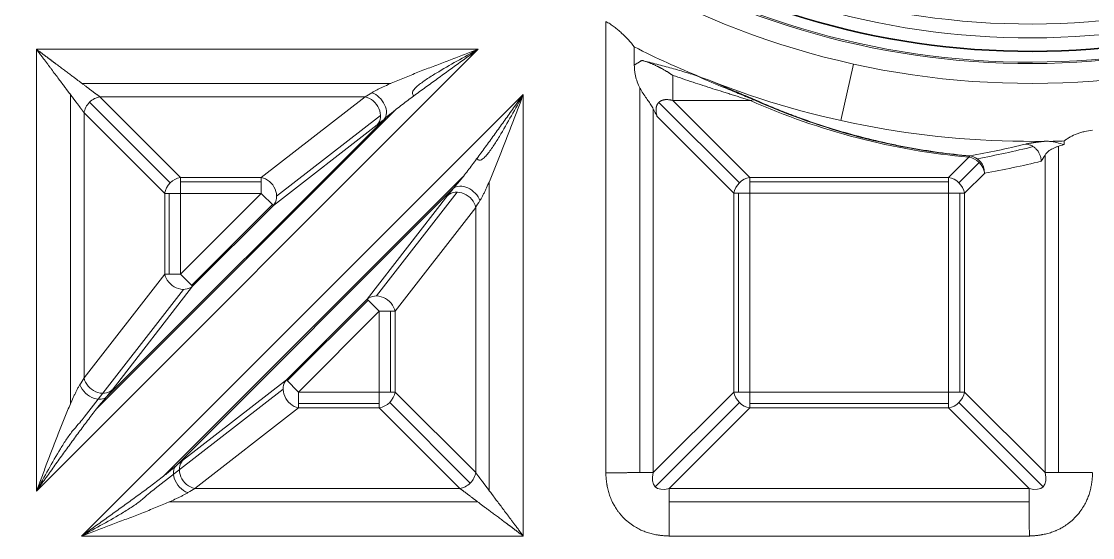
# Model space of a CAD drawing. Header units: millimetres. Extents: x 473 to 1051, y 289 to 609.
# Drawn here: x 640.22 to 671.45, y 381.91 to 396.96 of the extents above; entities that cross this region are included whole.
import ezdxf

# ---------------------------------------------------------------- set-up
doc = ezdxf.new("R2010")
doc.units = ezdxf.units.MM
doc.layers.add('core', color=7, linetype='Continuous', lineweight=20)

msp = doc.modelspace()

# ---------------------------------------------------------------- linework, layer by layer
at = {"layer": 'core', "lineweight": 13}
for p, q in [((657.26, 396.962), (657.26, 383.796)), ((653.541, 396.148), (640.661, 383.267)), ((653.541, 396.148), (640.661, 396.148)), ((640.661, 396.148), (640.661, 383.267)), ((664.116, 394.069), (664.481, 395.719)), ((641.986, 395.154), (650.99, 395.154)), ((659.216, 394.654), (659.216, 395.388)), ((641.655, 385.818), (641.655, 394.823)), ((641.974, 381.954), (654.854, 394.835)), ((654.854, 381.954), (654.854, 394.835)), ((658.254, 395.025), (658.254, 383.803)), ((644.556, 392.252), (642.206, 394.603)), ((642.509, 394.761), (650.242, 394.761)), ((642.509, 394.761), (644.86, 392.411)), ((647.215, 392.411), (650.242, 394.761)), ((658.807, 394.601), (661.155, 392.252)), ((659.216, 394.654), (661.477, 394.654)), ((659.216, 394.654), (661.459, 392.411)), ((642.047, 386.566), (642.047, 394.299)), ((644.398, 391.948), (642.047, 394.299)), ((651.133, 394.387), (642.421, 385.676)), ((647.663, 391.865), (650.691, 394.215)), ((658.646, 383.803), (658.646, 394.406)), ((660.997, 391.949), (658.754, 394.192)), ((650.796, 394.106), (642.702, 386.013)), ((650.597, 393.945), (647.569, 391.594)), ((670.459, 383.803), (670.459, 393.321)), ((667.254, 392.411), (667.845, 393.002)), ((670.067, 393.066), (670.067, 383.803)), ((667.558, 392.252), (668.149, 392.843)), ((644.382, 383.715), (653.094, 392.426)), ((647.215, 392.411), (644.86, 392.411)), ((644.86, 391.948), (644.86, 392.411)), ((644.86, 392.28), (647.215, 392.28)), ((647.215, 392.411), (647.215, 391.948)), ((653.86, 392.284), (653.86, 383.279)), ((667.254, 392.411), (661.459, 392.411)), ((661.459, 391.949), (661.459, 392.411)), ((667.254, 392.28), (661.459, 392.28)), ((667.254, 392.411), (667.254, 391.949)), ((668.307, 392.54), (667.716, 391.949)), ((644.72, 383.996), (652.813, 392.089)), ((652.922, 391.984), (650.571, 388.957)), ((644.398, 391.948), (644.398, 389.594)), ((644.398, 391.948), (644.86, 391.948)), ((644.529, 389.594), (644.529, 391.948)), ((644.86, 391.948), (647.215, 391.948)), ((644.86, 389.594), (644.86, 391.948)), ((644.86, 389.594), (647.215, 391.948)), ((647.215, 391.948), (647.569, 391.594)), ((650.301, 388.863), (652.651, 391.89)), ((660.997, 391.949), (660.997, 386.153)), ((660.997, 391.949), (661.459, 391.949)), ((661.128, 391.949), (661.128, 386.153)), ((661.459, 391.949), (667.254, 391.949)), ((661.459, 386.153), (661.459, 391.949)), ((667.254, 391.949), (667.254, 386.153)), ((667.254, 391.949), (667.716, 391.949)), ((667.585, 386.153), (667.585, 391.949)), ((667.716, 386.153), (667.716, 391.949)), ((647.541, 391.623), (645.186, 389.268)), ((645.214, 389.239), (647.569, 391.594)), ((653.468, 391.536), (651.117, 388.508)), ((653.468, 391.536), (653.468, 383.803)), ((642.047, 386.566), (644.398, 389.594)), ((644.86, 389.594), (644.398, 389.594)), ((645.214, 389.239), (644.86, 389.594)), ((645.214, 389.239), (642.864, 386.212)), ((642.05, 385.417), (644.944, 389.145)), ((650.301, 388.863), (647.946, 386.508)), ((650.301, 388.863), (650.655, 388.508)), ((647.974, 386.479), (650.329, 388.834)), ((650.655, 388.508), (648.3, 386.154)), ((650.655, 388.508), (651.117, 388.508)), ((650.655, 388.508), (650.655, 386.154)), ((650.986, 388.508), (650.986, 386.154)), ((651.117, 386.154), (651.117, 388.508)), ((644.918, 384.157), (647.946, 386.508)), ((648.3, 386.154), (647.946, 386.508)), ((647.852, 386.237), (644.124, 383.343)), ((648.3, 385.691), (648.3, 386.154)), ((650.655, 386.154), (648.3, 386.154)), ((650.655, 386.154), (650.655, 385.691)), ((651.117, 386.154), (650.655, 386.154)), ((651.117, 386.154), (653.468, 383.803)), ((658.646, 383.803), (660.997, 386.153)), ((661.459, 386.153), (660.997, 386.153)), ((667.254, 386.153), (661.459, 386.153)), ((661.459, 385.691), (661.459, 386.153)), ((667.716, 386.153), (667.254, 386.153)), ((667.254, 386.153), (667.254, 385.691)), ((667.716, 386.153), (670.067, 383.803)), ((650.655, 385.822), (648.3, 385.822)), ((650.959, 385.85), (653.31, 383.499)), ((658.698, 383.392), (661.155, 385.85)), ((661.459, 385.822), (667.254, 385.822)), ((670.015, 383.392), (667.558, 385.85)), ((648.3, 385.691), (645.273, 383.341)), ((648.3, 385.691), (650.655, 385.691)), ((653.006, 383.341), (650.655, 385.691)), ((661.459, 385.691), (659.108, 383.341)), ((661.459, 385.691), (667.254, 385.691)), ((669.605, 383.341), (667.254, 385.691)), ((653.006, 383.341), (645.273, 383.341)), ((669.605, 383.341), (659.108, 383.341)), ((653.529, 382.948), (644.525, 382.948)), ((669.604, 382.948), (659.108, 382.948)), ((641.974, 381.954), (654.854, 381.954)), ((659.105, 381.954), (669.611, 381.954))]:
    msp.add_line(p, q, dxfattribs=at)
at = {"layer": 'core', "lineweight": 18}
for p, q in [((658.092, 395.69), (658.092, 396.219)), ((670.621, 393.476), (670.621, 393.369)), ((671.453, 383.803), (670.067, 383.803)), ((659.108, 381.954), (659.108, 383.341))]:
    msp.add_line(p, q, dxfattribs=at)
for centre, radius, start, end in [((633.422, 459.219), 100.547, 306.63636, 233.36541), ((633.422, 459.219), 99.038, 307.10125, 78.9399), ((633.422, 459.219), 98.958, 307.11669, 78.9275), ((669.638, 418.979), 25.522, 243.1019, 247.9175), ((669.638, 418.979), 25.515, 248.4663, 270.9724), ((669.638, 418.979), 25.522, 271.2536, 272.2081), ((633.422, 453.183), 87.341, 233.68891, 306.31109), ((633.422, 453.183), 87.341, 233.68891, 306.31109)]:
    msp.add_arc(centre, radius, start, end, dxfattribs=at)
at = {"layer": 'core', "lineweight": 13}
for centre, radius, start, end in [((633.422, 459.219), 100.107, 306.80958, 233.19042), ((633.422, 459.219), 99.239, 307.05866, 79.0173), ((633.422, 459.219), 99.048, 307.09926, 78.94197), ((669.638, 418.979), 23.825, 155, 0), ((669.638, 418.979), 23.246, 155, 0), ((669.638, 418.979), 23.204, 155, 360), ((669.638, 418.979), 22.9, 155, 0), ((669.638, 418.979), 22.88, 155, 0), ((669.638, 418.979), 22.498, 155, 0), ((669.638, 418.979), 22.094, 155, 0), ((633.422, 453.183), 81.901, 285.2276, 317.85004), ((633.422, 453.183), 82.043, 285.2276, 318.07058), ((633.422, 453.183), 81.599, 285.2276, 317.57723)]:
    msp.add_arc(centre, radius, start, end, dxfattribs=at)
for centre, major_axis, ratio, start_param, end_param in [((633.422, 453.655), (0, 84.612), 0.999984, 3.370106, 4.481642), ((633.422, 453.651), (0, 84.914), 0.999984, 3.371907, 4.479839), ((651.993, 396.148), (2.025, 1.504), 0.059018, 3.626725, 3.797207), ((650.441, 394.461), (0.324, -0.385), 0.703438, 0.122933, 2.267903), ((650.242, 394.299), (-0.308, 0.397), 0.818985, 3.294071, 5.524455), ((661.477, 394.192), (-0.204, -0.46), 0.686211, 3.285793, 3.71528), ((669.638, 414.229), (0, 21.308), 0.969623, 2.735538, 3.054708), ((669.638, 413.864), (0, 20.913), 0.969623, 2.733061, 3.054177), ((652.347, 395.793), (2.024, 2.008), 0.061627, 3.609448, 3.77993), ((662.954, 418.979), (27.325, 0), 0.969623, 4.901484, 4.962696), ((667.845, 392.54), (0.045, 0.501), 0.203855, 0.106974, 0.415069), ((667.845, 392.54), (-0.356, 0.356), 0.854588, 4.005238, 5.41954), ((667.845, 392.54), (0.088, -0.495), 0.916529, 1.409651, 2.87718), ((663.319, 418.979), (27.721, 0), 0.969623, 4.893304, 4.954275), ((644.86, 391.948), (0.356, 0.356), 0.854588, 0.863645, 2.277948), ((647.215, 391.948), (0.308, -0.397), 0.818985, 0.152478, 2.382862), ((661.459, 391.949), (0.356, 0.356), 0.854588, 0.863645, 2.277948), ((667.254, 391.949), (0.356, -0.356), 0.854588, 0.863645, 2.277948), ((654.5, 393.64), (2.008, 2.024), 0.061627, 2.503255, 2.673737), ((653.006, 391.536), (-0.397, 0.308), 0.818985, 3.900323, 6.130707), ((653.167, 391.735), (0.385, -0.324), 0.703438, 0.873689, 3.018659), ((654.854, 393.286), (1.504, 2.025), 0.059018, 2.485979, 2.656461), ((644.86, 389.594), (-0.397, 0.308), 0.818985, 0.758731, 2.989114), ((650.655, 388.508), (-0.397, 0.308), 0.818985, 3.900323, 6.130707), ((640.661, 384.816), (1.504, 2.025), 0.059018, 5.627571, 5.798053), ((642.348, 386.367), (-0.385, 0.324), 0.703438, 0.873689, 2.104463), ((642.509, 386.566), (0.397, -0.308), 0.818985, 3.900323, 6.130707), ((648.3, 386.154), (0.308, -0.397), 0.818985, 3.294071, 5.524455), ((641.015, 384.462), (2.008, 2.024), 0.061627, 5.644848, 5.81533), ((650.655, 386.154), (-0.356, -0.356), 0.854588, 0.863645, 2.277948), ((661.459, 386.153), (-0.356, 0.356), 0.854588, 0.863645, 2.277948), ((667.254, 386.153), (-0.356, -0.356), 0.854588, 0.863645, 2.277948), ((642.348, 386.367), (-0.385, 0.324), 0.703438, 2.104463, 3.018659), ((640.661, 384.102), (1.506, 1.518), 0.061627, 5.454448, 5.819002), ((643.168, 382.309), (2.024, 2.008), 0.061627, 0.467855, 0.638337), ((645.273, 383.803), (0.308, -0.397), 0.818985, 3.294071, 5.524455), ((645.074, 383.641), (-0.324, 0.385), 0.703438, 0.122933, 1.037074), ((645.074, 383.641), (-0.324, 0.385), 0.703438, 1.037074, 2.267903), ((642.808, 381.954), (1.518, 1.506), 0.061627, 0.464183, 0.829411), ((643.523, 381.954), (2.025, 1.504), 0.059018, 0.485132, 0.655614)]:
    msp.add_ellipse(centre, major_axis=major_axis, ratio=ratio, start_param=start_param, end_param=end_param, dxfattribs=at)
for points, knots in [([(652.704, 371.417), (653.182, 371.529), (653.659, 371.645), (654.61, 371.886), (655.56, 372.135), (656.504, 372.4), (657.211, 372.605), (657.447, 372.675), (657.917, 372.816), (658.151, 372.887), (660.259, 373.539), (662.107, 374.182), (665.752, 375.594), (667.548, 376.363), (670.205, 377.61), (671.085, 378.042), (672.176, 378.601), (672.393, 378.714), (672.828, 378.941), (673.478, 379.285), (674.122, 379.637), (676.257, 380.827), (677.923, 381.833), (681.173, 383.952), (684.343, 386.178), (687.352, 388.615), (690.28, 391.159), (691.704, 392.484), (693.777, 394.552), (694.458, 395.256), (695.798, 396.69), (696.454, 397.416), (698.379, 399.624), (699.605, 401.134), (701.945, 404.226), (704.174, 407.392), (706.181, 410.705), (708.077, 414.091), (708.968, 415.821), (710.012, 418.03), (710.319, 418.697), (710.619, 419.368), (710.817, 419.817), (710.915, 420.042), (711.399, 421.168), (711.771, 422.075), (712.837, 424.81), (713.483, 426.655), (714.646, 430.389), (715.164, 432.277), (715.616, 434.187)], [0, 0, 0, 0, 0.015625, 0.015625, 0.03125, 0.046875, 0.046875, 0.054688, 0.054688, 0.0625, 0.0625, 0.125, 0.125, 0.1875, 0.1875, 0.21875, 0.21875, 0.226563, 0.226563, 0.234375, 0.25, 0.25, 0.3125, 0.3125, 0.375, 0.4375, 0.4375, 0.5, 0.5, 0.53125, 0.53125, 0.5625, 0.5625, 0.625, 0.625, 0.6875, 0.75, 0.75, 0.8125, 0.8125, 0.828125, 0.835938, 0.835938, 0.84375, 0.84375, 0.875, 0.875, 0.9375, 0.9375, 1, 1, 1, 1]), ([(653.541, 396.148), (653.508, 396.135), (653.474, 396.122), (653.406, 396.097), (653.305, 396.059), (653.203, 396.021), (653.001, 395.945), (652.866, 395.894), (652.597, 395.792), (652.463, 395.741), (652.196, 395.639), (652.062, 395.587), (651.862, 395.51), (651.796, 395.484), (651.664, 395.432), (651.598, 395.405), (651.468, 395.353), (651.403, 395.327), (651.273, 395.274), (651.209, 395.247), (651.082, 395.193), (651.019, 395.166), (650.894, 395.111), (650.832, 395.084), (650.742, 395.042), (650.713, 395.028), (650.654, 394.999), (650.626, 394.985), (650.57, 394.956), (650.543, 394.941), (650.49, 394.912), (650.465, 394.897), (650.441, 394.882)], [0, 0, 0, 0, 0.03125, 0.03125, 0.0625, 0.125, 0.125, 0.25, 0.25, 0.375, 0.375, 0.5, 0.5, 0.5625, 0.5625, 0.625, 0.625, 0.6875, 0.6875, 0.75, 0.75, 0.8125, 0.8125, 0.875, 0.875, 0.90625, 0.90625, 0.9375, 0.9375, 0.96875, 0.96875, 1, 1, 1, 1]), ([(653.541, 396.148), (653.512, 396.127), (653.483, 396.106), (653.424, 396.063), (653.335, 396), (653.247, 395.937), (653.071, 395.811), (652.953, 395.727), (652.719, 395.558), (652.602, 395.474), (652.368, 395.305), (652.251, 395.221), (652.018, 395.052), (651.902, 394.967), (651.672, 394.797), (651.557, 394.712), (651.387, 394.583), (651.331, 394.54), (651.219, 394.454), (651.163, 394.411), (651.081, 394.346), (651.054, 394.325), (651, 394.281), (650.974, 394.259), (650.921, 394.216), (650.895, 394.194), (650.844, 394.15), (650.82, 394.128), (650.796, 394.106)], [0, 0, 0, 0, 0.03125, 0.03125, 0.0625, 0.125, 0.125, 0.25, 0.25, 0.375, 0.375, 0.5, 0.5, 0.625, 0.625, 0.75, 0.75, 0.8125, 0.8125, 0.875, 0.875, 0.90625, 0.90625, 0.9375, 0.9375, 0.96875, 0.96875, 1, 1, 1, 1]), ([(651.67, 394.795), (651.635, 394.816), (651.618, 394.845), (651.622, 394.91), (651.642, 394.945), (651.697, 395.013), (651.732, 395.046), (651.846, 395.144), (651.935, 395.208), (652.118, 395.331), (652.214, 395.391), (652.51, 395.571), (652.714, 395.687), (653.124, 395.918), (653.333, 396.033), (653.541, 396.148)], [0, 0, 0, 0, 0.065288, 0.065288, 0.132053, 0.132053, 0.198818, 0.198818, 0.332349, 0.332349, 0.465879, 0.465879, 0.732939, 0.732939, 1, 1, 1, 1]), ([(661.477, 394.654), (661.437, 394.667), (661.395, 394.681), (661.31, 394.708), (661.266, 394.722), (661.177, 394.75), (661.132, 394.765), (661.041, 394.793), (660.995, 394.807), (660.902, 394.837), (660.855, 394.851), (660.762, 394.881), (660.715, 394.895), (660.573, 394.94), (660.478, 394.97), (660.286, 395.031), (660.19, 395.062), (659.997, 395.125), (659.9, 395.157), (659.608, 395.254), (659.413, 395.32), (659.217, 395.388)], [0, 0, 0, 0, 0.0625, 0.0625, 0.125, 0.125, 0.1875, 0.1875, 0.25, 0.25, 0.3125, 0.3125, 0.375, 0.375, 0.5, 0.5, 0.625, 0.625, 0.75, 0.75, 1, 1, 1, 1]), ([(661.582, 394.672), (661.551, 394.686), (661.518, 394.7), (661.355, 394.769), (661.214, 394.826), (660.926, 394.944), (660.778, 395.005), (660.385, 395.169), (660.137, 395.274), (659.89, 395.382)], [0, 0, 0, 0, 0.067108, 0.067108, 0.325047, 0.325047, 0.582985, 0.582985, 1, 1, 1, 1]), ([(660.273, 395.245), (660.395, 395.192), (660.516, 395.14), (660.756, 395.038), (660.874, 394.989), (661.048, 394.916), (661.105, 394.892), (661.218, 394.844), (661.274, 394.821), (661.382, 394.775), (661.436, 394.753), (661.512, 394.72), (661.538, 394.709), (661.587, 394.688), (661.611, 394.677), (661.634, 394.667)], [0, 0, 0, 0, 0.25, 0.25, 0.5, 0.5, 0.625, 0.625, 0.75, 0.75, 0.875, 0.875, 0.9375, 0.9375, 1, 1, 1, 1]), ([(652.813, 392.089), (652.835, 392.113), (652.857, 392.138), (652.901, 392.189), (652.922, 392.214), (652.966, 392.267), (652.988, 392.294), (653.031, 392.347), (653.053, 392.375), (653.118, 392.457), (653.161, 392.512), (653.247, 392.624), (653.29, 392.681), (653.418, 392.851), (653.503, 392.965), (653.673, 393.196), (653.758, 393.312), (653.928, 393.544), (654.012, 393.661), (654.181, 393.895), (654.265, 394.012), (654.433, 394.247), (654.518, 394.364), (654.686, 394.599), (654.77, 394.717), (654.854, 394.835)], [0, 0, 0, 0, 0.03125, 0.03125, 0.0625, 0.0625, 0.09375, 0.09375, 0.125, 0.125, 0.1875, 0.1875, 0.25, 0.25, 0.375, 0.375, 0.5, 0.5, 0.625, 0.625, 0.75, 0.75, 0.875, 0.875, 1, 1, 1, 1]), ([(653.502, 392.963), (653.523, 392.929), (653.552, 392.911), (653.617, 392.915), (653.651, 392.935), (653.72, 392.991), (653.753, 393.025), (653.851, 393.139), (653.914, 393.228), (654.037, 393.411), (654.098, 393.507), (654.277, 393.803), (654.394, 394.007), (654.625, 394.418), (654.74, 394.627), (654.854, 394.835)], [0, 0, 0, 0, 0.065288, 0.065288, 0.132053, 0.132053, 0.198818, 0.198818, 0.332349, 0.332349, 0.465879, 0.465879, 0.732939, 0.732939, 1, 1, 1, 1]), ([(653.589, 391.735), (653.604, 391.759), (653.619, 391.784), (653.648, 391.836), (653.663, 391.863), (653.691, 391.919), (653.706, 391.948), (653.734, 392.006), (653.748, 392.036), (653.79, 392.126), (653.818, 392.187), (653.873, 392.312), (653.9, 392.375), (653.954, 392.502), (653.98, 392.567), (654.033, 392.696), (654.06, 392.761), (654.112, 392.892), (654.138, 392.957), (654.19, 393.089), (654.216, 393.156), (654.294, 393.355), (654.345, 393.489), (654.448, 393.757), (654.499, 393.891), (654.601, 394.16), (654.651, 394.294), (654.727, 394.497), (654.753, 394.564), (654.804, 394.699), (654.829, 394.767), (654.854, 394.835)], [0, 0, 0, 0, 0.03125, 0.03125, 0.0625, 0.0625, 0.09375, 0.09375, 0.125, 0.125, 0.1875, 0.1875, 0.25, 0.25, 0.3125, 0.3125, 0.375, 0.375, 0.4375, 0.4375, 0.5, 0.5, 0.625, 0.625, 0.75, 0.75, 0.875, 0.875, 0.9375, 0.9375, 1, 1, 1, 1]), ([(642.047, 394.299), (642.055, 394.35), (642.089, 394.458), (642.198, 394.61), (642.351, 394.72), (642.459, 394.753), (642.509, 394.761)], [0, 0, 0, 0, 0.249774, 0.5, 0.750226, 1, 1, 1, 1]), ([(661.634, 394.667), (661.844, 394.573), (662.06, 394.481), (662.392, 394.347), (662.504, 394.303), (662.732, 394.216), (662.846, 394.173), (663.196, 394.047), (663.434, 393.966), (663.924, 393.809), (664.176, 393.735), (664.693, 393.592), (664.959, 393.524), (665.303, 393.445), (665.372, 393.43), (665.511, 393.399), (665.582, 393.384), (665.793, 393.34), (665.936, 393.312), (666.368, 393.232), (666.661, 393.185), (667.26, 393.102), (667.566, 393.067), (667.879, 393.039)], [0, 0, 0, 0, 0.125, 0.125, 0.1875, 0.1875, 0.25, 0.25, 0.375, 0.375, 0.5, 0.5, 0.625, 0.625, 0.65625, 0.65625, 0.6875, 0.6875, 0.75, 0.75, 0.875, 0.875, 1, 1, 1, 1]), ([(669.959, 392.883), (669.958, 392.915), (669.954, 392.947), (669.941, 393.009), (669.931, 393.04), (669.907, 393.099), (669.893, 393.127), (669.859, 393.181), (669.84, 393.206), (669.798, 393.252), (669.775, 393.273), (669.725, 393.31), (669.699, 393.326), (669.645, 393.352), (669.616, 393.363), (669.559, 393.378), (669.529, 393.382), (669.5, 393.383)], [0, 0, 0, 0, 0.125, 0.125, 0.25, 0.25, 0.375, 0.375, 0.5, 0.5, 0.625, 0.625, 0.75, 0.75, 0.875, 0.875, 1, 1, 1, 1]), ([(669.638, 393.411), (669.642, 393.412), (669.65, 393.413), (669.663, 393.416), (669.675, 393.418), (669.688, 393.42), (669.701, 393.422), (669.714, 393.424), (669.728, 393.426), (669.741, 393.428), (669.755, 393.43), (669.769, 393.432), (669.783, 393.434), (669.798, 393.436), (669.812, 393.438), (669.827, 393.439), (669.842, 393.441), (669.857, 393.443), (669.872, 393.445), (669.888, 393.447), (669.904, 393.449), (669.92, 393.451), (669.936, 393.453), (669.952, 393.455), (669.969, 393.457), (669.985, 393.458), (670.002, 393.46), (670.02, 393.462), (670.037, 393.464), (670.054, 393.466), (670.066, 393.467), (670.072, 393.468)], [0, 0, 0, 0, 0.034827, 0.069589, 0.10429, 0.138936, 0.173531, 0.208078, 0.242583, 0.277049, 0.311482, 0.345886, 0.380265, 0.414623, 0.448966, 0.483298, 0.517623, 0.551946, 0.586271, 0.620604, 0.654947, 0.689307, 0.723687, 0.758092, 0.792526, 0.826994, 0.861501, 0.89605, 0.930647, 0.965296, 1, 1, 1, 1]), ([(641.926, 386.367), (641.911, 386.343), (641.896, 386.318), (641.867, 386.266), (641.853, 386.239), (641.824, 386.183), (641.809, 386.154), (641.781, 386.096), (641.767, 386.066), (641.725, 385.976), (641.697, 385.915), (641.642, 385.79), (641.615, 385.727), (641.562, 385.6), (641.535, 385.535), (641.482, 385.406), (641.456, 385.341), (641.403, 385.21), (641.377, 385.145), (641.325, 385.013), (641.299, 384.946), (641.221, 384.747), (641.17, 384.613), (641.067, 384.345), (641.016, 384.211), (640.915, 383.942), (640.864, 383.808), (640.788, 383.605), (640.762, 383.538), (640.712, 383.402), (640.686, 383.335), (640.661, 383.267)], [0, 0, 0, 0, 0.03125, 0.03125, 0.0625, 0.0625, 0.09375, 0.09375, 0.125, 0.125, 0.1875, 0.1875, 0.25, 0.25, 0.3125, 0.3125, 0.375, 0.375, 0.4375, 0.4375, 0.5, 0.5, 0.625, 0.625, 0.75, 0.75, 0.875, 0.875, 0.9375, 0.9375, 1, 1, 1, 1]), ([(642.702, 386.013), (642.68, 385.989), (642.658, 385.964), (642.615, 385.913), (642.593, 385.888), (642.549, 385.835), (642.527, 385.808), (642.484, 385.754), (642.462, 385.727), (642.397, 385.645), (642.354, 385.59), (642.268, 385.478), (642.225, 385.421), (642.097, 385.251), (642.012, 385.137), (641.842, 384.906), (641.757, 384.79), (641.588, 384.557), (641.503, 384.441), (641.334, 384.207), (641.25, 384.09), (641.082, 383.855), (640.998, 383.738), (640.829, 383.503), (640.745, 383.385), (640.661, 383.267)], [0, 0, 0, 0, 0.03125, 0.03125, 0.0625, 0.0625, 0.09375, 0.09375, 0.125, 0.125, 0.1875, 0.1875, 0.25, 0.25, 0.375, 0.375, 0.5, 0.5, 0.625, 0.625, 0.75, 0.75, 0.875, 0.875, 1, 1, 1, 1]), ([(641.748, 385.059), (641.742, 385.052), (641.736, 385.046), (641.664, 384.962), (641.601, 384.874), (641.478, 384.691), (641.418, 384.595), (641.238, 384.299), (641.121, 384.095), (640.891, 383.684), (640.776, 383.475), (640.661, 383.267)], [0, 0, 0, 0, 0.01488, 0.01488, 0.179067, 0.179067, 0.343254, 0.343254, 0.671627, 0.671627, 1, 1, 1, 1]), ([(641.974, 381.954), (642.003, 381.975), (642.033, 381.996), (642.092, 382.038), (642.18, 382.102), (642.268, 382.165), (642.444, 382.291), (642.562, 382.375), (642.796, 382.543), (642.914, 382.628), (643.147, 382.797), (643.264, 382.881), (643.497, 383.05), (643.613, 383.135), (643.844, 383.305), (643.958, 383.39), (644.128, 383.519), (644.184, 383.561), (644.296, 383.648), (644.352, 383.691), (644.434, 383.756), (644.461, 383.777), (644.515, 383.821), (644.542, 383.843), (644.594, 383.886), (644.62, 383.908), (644.671, 383.952), (644.696, 383.974), (644.72, 383.996)], [0, 0, 0, 0, 0.03125, 0.03125, 0.0625, 0.125, 0.125, 0.25, 0.25, 0.375, 0.375, 0.5, 0.5, 0.625, 0.625, 0.75, 0.75, 0.8125, 0.8125, 0.875, 0.875, 0.90625, 0.90625, 0.9375, 0.9375, 0.96875, 0.96875, 1, 1, 1, 1]), ([(653.468, 383.803), (653.46, 383.752), (653.427, 383.644), (653.317, 383.492), (653.164, 383.382), (653.056, 383.349), (653.006, 383.341)], [0, 0, 0, 0, 0.249774, 0.5, 0.750226, 1, 1, 1, 1]), ([(658.646, 383.803), (658.644, 383.803), (658.639, 383.803), (658.632, 383.803), (658.624, 383.803), (658.616, 383.803), (658.608, 383.803), (658.6, 383.803), (658.591, 383.803), (658.582, 383.803), (658.573, 383.803), (658.564, 383.803), (658.554, 383.803), (658.545, 383.803), (658.535, 383.803), (658.525, 383.803), (658.514, 383.803), (658.504, 383.803), (658.493, 383.803), (658.482, 383.803), (658.47, 383.803), (658.459, 383.804), (658.447, 383.804), (658.435, 383.804), (658.423, 383.804), (658.411, 383.804), (658.398, 383.804), (658.385, 383.804), (658.373, 383.804), (658.359, 383.804), (658.346, 383.804), (658.332, 383.804), (658.319, 383.804), (658.305, 383.804), (658.29, 383.803), (658.276, 383.803), (658.261, 383.803), (658.247, 383.803), (658.232, 383.803), (658.217, 383.803), (658.201, 383.803), (658.186, 383.803), (658.17, 383.803), (658.155, 383.803), (658.139, 383.803), (658.123, 383.803), (658.106, 383.803), (658.084, 383.803), (658.055, 383.803), (658.02, 383.802), (657.984, 383.802), (657.948, 383.802), (657.911, 383.802), (657.874, 383.802), (657.837, 383.801), (657.799, 383.801), (657.761, 383.801), (657.723, 383.801), (657.684, 383.8), (657.645, 383.8), (657.607, 383.8), (657.568, 383.799), (657.529, 383.799), (657.49, 383.799), (657.451, 383.798), (657.413, 383.798), (657.374, 383.798), (657.336, 383.797), (657.298, 383.797), (657.273, 383.797), (657.26, 383.796)], [0, 0, 0, 0, 0.010264, 0.020565, 0.030904, 0.041279, 0.051689, 0.062134, 0.072614, 0.083128, 0.093675, 0.104254, 0.114865, 0.125507, 0.13618, 0.146882, 0.157613, 0.168372, 0.179158, 0.189971, 0.200809, 0.211673, 0.222561, 0.233472, 0.244405, 0.25536, 0.266336, 0.277332, 0.288346, 0.299379, 0.310429, 0.321495, 0.332576, 0.343672, 0.354782, 0.365904, 0.377037, 0.388182, 0.399336, 0.410499, 0.421669, 0.432847, 0.44403, 0.455218, 0.46641, 0.477605, 0.488802, 0.5, 0.523411, 0.546811, 0.570192, 0.593545, 0.616861, 0.640133, 0.663351, 0.686507, 0.709593, 0.732602, 0.755525, 0.778355, 0.801084, 0.823705, 0.846212, 0.868596, 0.890853, 0.912975, 0.934956, 0.956791, 0.978474, 1, 1, 1, 1]), ([(669.605, 383.341), (669.605, 383.338), (669.605, 383.333), (669.605, 383.326), (669.605, 383.318), (669.605, 383.31), (669.605, 383.302), (669.605, 383.294), (669.604, 383.285), (669.604, 383.277), (669.604, 383.268), (669.604, 383.258), (669.604, 383.249), (669.604, 383.239), (669.604, 383.229), (669.604, 383.219), (669.604, 383.209), (669.604, 383.198), (669.604, 383.187), (669.604, 383.176), (669.604, 383.165), (669.604, 383.153), (669.604, 383.142), (669.604, 383.13), (669.604, 383.118), (669.604, 383.105), (669.604, 383.093), (669.604, 383.08), (669.604, 383.067), (669.604, 383.054), (669.604, 383.04), (669.604, 383.027), (669.604, 383.013), (669.604, 382.999), (669.604, 382.985), (669.604, 382.97), (669.604, 382.956), (669.604, 382.941), (669.604, 382.926), (669.604, 382.911), (669.604, 382.896), (669.604, 382.88), (669.604, 382.865), (669.604, 382.849), (669.605, 382.833), (669.605, 382.817), (669.605, 382.801), (669.605, 382.778), (669.605, 382.75), (669.605, 382.715), (669.605, 382.679), (669.606, 382.642), (669.606, 382.606), (669.606, 382.569), (669.606, 382.531), (669.607, 382.493), (669.607, 382.455), (669.607, 382.417), (669.607, 382.378), (669.608, 382.34), (669.608, 382.301), (669.608, 382.262), (669.609, 382.223), (669.609, 382.184), (669.609, 382.146), (669.61, 382.107), (669.61, 382.069), (669.61, 382.03), (669.611, 381.992), (669.611, 381.967), (669.611, 381.954)], [0, 0, 0, 0, 0.010264, 0.020566, 0.030904, 0.041279, 0.051689, 0.062134, 0.072614, 0.083128, 0.093675, 0.104254, 0.114865, 0.125507, 0.13618, 0.146882, 0.157613, 0.168372, 0.179158, 0.189971, 0.20081, 0.211673, 0.222561, 0.233472, 0.244406, 0.255361, 0.266336, 0.277332, 0.288347, 0.299379, 0.310429, 0.321495, 0.332577, 0.343673, 0.354782, 0.365904, 0.377038, 0.388182, 0.399336, 0.410499, 0.421669, 0.432847, 0.44403, 0.455218, 0.46641, 0.477605, 0.488802, 0.5, 0.523411, 0.546811, 0.570192, 0.593545, 0.616861, 0.640133, 0.663351, 0.686507, 0.709593, 0.732602, 0.755525, 0.778355, 0.801084, 0.823705, 0.846212, 0.868596, 0.890853, 0.912975, 0.934956, 0.956791, 0.978474, 1, 1, 1, 1]), ([(641.974, 381.954), (642.008, 381.967), (642.041, 381.98), (642.109, 382.005), (642.21, 382.043), (642.312, 382.081), (642.514, 382.157), (642.649, 382.208), (642.918, 382.31), (643.052, 382.361), (643.32, 382.463), (643.453, 382.515), (643.653, 382.592), (643.719, 382.618), (643.851, 382.67), (643.917, 382.697), (644.048, 382.749), (644.113, 382.775), (644.242, 382.828), (644.306, 382.855), (644.434, 382.909), (644.497, 382.936), (644.622, 382.991), (644.683, 383.018), (644.773, 383.06), (644.802, 383.074), (644.861, 383.103), (644.889, 383.117), (644.945, 383.146), (644.972, 383.16), (645.025, 383.19), (645.05, 383.204), (645.074, 383.219)], [0, 0, 0, 0, 0.03125, 0.03125, 0.0625, 0.125, 0.125, 0.25, 0.25, 0.375, 0.375, 0.5, 0.5, 0.5625, 0.5625, 0.625, 0.625, 0.6875, 0.6875, 0.75, 0.75, 0.8125, 0.8125, 0.875, 0.875, 0.90625, 0.90625, 0.9375, 0.9375, 0.96875, 0.96875, 1, 1, 1, 1]), ([(641.974, 381.954), (642.182, 382.069), (642.39, 382.184), (642.802, 382.415), (643.006, 382.532), (643.299, 382.709), (643.394, 382.769), (643.577, 382.892), (643.666, 382.955), (643.75, 383.027), (643.758, 383.034), (643.765, 383.04)], [0, 0, 0, 0, 0.327893, 0.327893, 0.655786, 0.655786, 0.819733, 0.819733, 0.98368, 0.98368, 1, 1, 1, 1])]:
    msp.add_open_spline(points, degree=3, knots=knots, dxfattribs=at)
at = {"layer": 'core', "lineweight": 18}
for points, degree, knots in [([(658.092, 396.219), (658.037, 396.289), (657.979, 396.359), (657.856, 396.493), (657.791, 396.559), (657.687, 396.654), (657.652, 396.685), (657.597, 396.73), (657.578, 396.745), (657.54, 396.775), (657.521, 396.789), (657.464, 396.832), (657.424, 396.86), (657.344, 396.913), (657.302, 396.938), (657.26, 396.962)], 3, [0, 0, 0, 0, 0.25, 0.25, 0.5, 0.5, 0.625, 0.625, 0.6875, 0.6875, 0.75, 0.75, 0.875, 0.875, 1, 1, 1, 1]), ([(640.661, 396.148), (640.67, 396.141), (640.687, 396.128), (640.713, 396.108), (640.739, 396.089), (640.764, 396.07), (640.789, 396.052), (640.813, 396.034), (640.836, 396.016), (640.86, 395.998), (640.882, 395.981), (640.905, 395.965), (640.926, 395.948), (640.948, 395.932), (640.969, 395.917), (640.989, 395.901), (641.009, 395.886), (641.028, 395.872), (641.047, 395.858), (641.066, 395.844), (641.084, 395.83), (641.101, 395.817), (641.119, 395.804), (641.135, 395.792), (641.151, 395.78), (641.167, 395.768), (641.182, 395.757), (641.197, 395.746), (641.211, 395.735), (641.225, 395.724), (641.275, 395.687), (641.358, 395.625), (641.471, 395.54), (641.577, 395.461), (641.675, 395.387), (641.751, 395.33), (641.808, 395.288), (641.847, 395.258), (641.886, 395.229), (641.923, 395.201), (641.959, 395.174), (641.995, 395.147), (642.03, 395.121), (642.063, 395.096), (642.096, 395.071), (642.128, 395.047), (642.159, 395.024), (642.189, 395.001), (642.218, 394.98), (642.246, 394.958), (642.273, 394.938), (642.299, 394.919), (642.324, 394.9), (642.349, 394.881), (642.372, 394.864), (642.394, 394.847), (642.416, 394.831), (642.437, 394.816), (642.456, 394.801), (642.475, 394.787), (642.493, 394.774), (642.504, 394.765), (642.509, 394.761)], 3, [0, 0, 0, 0, 0.01289, 0.025555, 0.037996, 0.050211, 0.062201, 0.073967, 0.085507, 0.096823, 0.107914, 0.11878, 0.129421, 0.139837, 0.150028, 0.159994, 0.169736, 0.179252, 0.188544, 0.197611, 0.206453, 0.21507, 0.223462, 0.231629, 0.239572, 0.247289, 0.254782, 0.26205, 0.269093, 0.275912, 0.282505, 0.342511, 0.399275, 0.452804, 0.503108, 0.550197, 0.571315, 0.592109, 0.612581, 0.632732, 0.652565, 0.672082, 0.691284, 0.710173, 0.728753, 0.747025, 0.764991, 0.782655, 0.800018, 0.817085, 0.833857, 0.850339, 0.866533, 0.882444, 0.898074, 0.913427, 0.928509, 0.943323, 0.957874, 0.972167, 0.986207, 1, 1, 1, 1]), ([(642.047, 394.299), (642.045, 394.302), (642.041, 394.308), (642.034, 394.316), (642.028, 394.325), (642.021, 394.334), (642.014, 394.344), (642.007, 394.354), (641.999, 394.363), (641.992, 394.374), (641.984, 394.384), (641.976, 394.395), (641.968, 394.406), (641.959, 394.417), (641.951, 394.428), (641.942, 394.44), (641.933, 394.452), (641.924, 394.464), (641.915, 394.476), (641.906, 394.489), (641.896, 394.502), (641.886, 394.515), (641.876, 394.528), (641.866, 394.542), (641.856, 394.555), (641.845, 394.569), (641.835, 394.584), (641.824, 394.598), (641.813, 394.613), (641.801, 394.628), (641.79, 394.643), (641.778, 394.659), (641.766, 394.675), (641.754, 394.691), (641.742, 394.707), (641.73, 394.723), (641.717, 394.74), (641.704, 394.757), (641.691, 394.774), (641.678, 394.792), (641.665, 394.809), (641.651, 394.827), (641.638, 394.846), (641.624, 394.864), (641.61, 394.883), (641.595, 394.902), (641.581, 394.921), (641.566, 394.94), (641.552, 394.96), (641.537, 394.98), (641.522, 395), (641.506, 395.02), (641.468, 395.072), (641.403, 395.158), (641.308, 395.285), (641.204, 395.423), (641.125, 395.529), (641.073, 395.599), (641.05, 395.629), (641.026, 395.661), (641, 395.695), (640.973, 395.732), (640.945, 395.77), (640.914, 395.81), (640.883, 395.852), (640.849, 395.897), (640.815, 395.943), (640.778, 395.991), (640.741, 396.042), (640.701, 396.094), (640.674, 396.13), (640.661, 396.148)], 3, [0, 0, 0, 0, 0.007001, 0.014065, 0.021193, 0.028387, 0.035647, 0.042973, 0.050366, 0.057827, 0.065357, 0.072955, 0.080624, 0.088362, 0.096172, 0.104053, 0.112005, 0.120031, 0.128129, 0.136301, 0.144547, 0.152867, 0.161262, 0.169733, 0.178279, 0.186902, 0.195601, 0.204378, 0.213231, 0.222163, 0.231172, 0.240261, 0.249428, 0.258674, 0.268, 0.277406, 0.286892, 0.296459, 0.306106, 0.315835, 0.325645, 0.335537, 0.34551, 0.355566, 0.365705, 0.375926, 0.38623, 0.396617, 0.407088, 0.417643, 0.428281, 0.439004, 0.449811, 0.509155, 0.573537, 0.642978, 0.717495, 0.731398, 0.746266, 0.762099, 0.778899, 0.796663, 0.815393, 0.835089, 0.855751, 0.877378, 0.899971, 0.923529, 0.948054, 0.973544, 1, 1, 1, 1]), ([(658.313, 395.825), (658.459, 395.788), (658.604, 395.751), (658.894, 395.675), (659.039, 395.636), (659.328, 395.555), (659.472, 395.514), (659.759, 395.426), (659.902, 395.379), (660.043, 395.33)], 3, [0, 0, 0, 0, 0.25, 0.25, 0.5, 0.5, 0.75, 0.75, 1, 1, 1, 1]), ([(659.217, 395.388), (659.213, 395.39), (659.207, 395.394), (659.2, 395.398), (659.194, 395.401), (659.19, 395.403), (659.186, 395.406), (659.182, 395.408), (659.176, 395.412), (659.163, 395.422), (659.144, 395.435), (659.121, 395.45), (659.099, 395.465), (659.075, 395.48), (659.047, 395.497), (659.018, 395.515), (658.988, 395.533), (658.957, 395.55), (658.926, 395.567), (658.899, 395.582), (658.875, 395.595), (658.854, 395.606), (658.836, 395.616), (658.822, 395.622), (658.813, 395.627), (658.804, 395.632), (658.796, 395.636), (658.789, 395.64), (658.783, 395.642), (658.778, 395.645), (658.773, 395.648), (658.764, 395.652), (658.744, 395.662), (658.715, 395.676), (658.679, 395.693), (658.645, 395.708), (658.611, 395.723), (658.577, 395.737), (658.542, 395.751), (658.507, 395.764), (658.472, 395.777), (658.433, 395.79), (658.392, 395.803), (658.361, 395.813), (658.341, 395.818), (658.332, 395.821), (658.322, 395.823), (658.316, 395.825), (658.313, 395.825)], 3, [0, 0, 0, 0, 0.011928, 0.021481, 0.026261, 0.031042, 0.035346, 0.03995, 0.046973, 0.056422, 0.088097, 0.115986, 0.141992, 0.168005, 0.202966, 0.237909, 0.272869, 0.308071, 0.343262, 0.378444, 0.400124, 0.424153, 0.449092, 0.462361, 0.470489, 0.480381, 0.489789, 0.497721, 0.50423, 0.50944, 0.514654, 0.521681, 0.537142, 0.580899, 0.618095, 0.654358, 0.690863, 0.727355, 0.76387, 0.800692, 0.837496, 0.874307, 0.922202, 0.962264, 0.970948, 0.981501, 0.991538, 1, 1, 1, 1]), ([(658.092, 395.69), (658.092, 395.621), (658.096, 395.554), (658.11, 395.454), (658.116, 395.421), (658.13, 395.356), (658.138, 395.324), (658.166, 395.227), (658.189, 395.166), (658.228, 395.078), (658.248, 395.035), (658.27, 394.994), (658.285, 394.967), (658.293, 394.953), (658.332, 394.886), (658.363, 394.837), (658.427, 394.743), (658.459, 394.699), (658.504, 394.634), (658.519, 394.614), (658.548, 394.572), (658.562, 394.552), (658.588, 394.511), (658.601, 394.491), (658.625, 394.449), (658.636, 394.428), (658.646, 394.406)], 3, [0, 0, 0, 0, 0.125, 0.125, 0.1875, 0.1875, 0.25, 0.25, 0.375, 0.375, 0.4375, 0.46875, 0.46875, 0.5, 0.5, 0.625, 0.625, 0.75, 0.75, 0.8125, 0.8125, 0.875, 0.875, 0.9375, 0.9375, 1, 1, 1, 1]), ([(658.754, 394.192), (658.752, 394.196), (658.75, 394.206), (658.746, 394.22), (658.742, 394.234), (658.739, 394.249), (658.736, 394.263), (658.733, 394.278), (658.731, 394.293), (658.729, 394.308), (658.727, 394.322), (658.726, 394.337), (658.725, 394.352), (658.725, 394.367), (658.724, 394.382), (658.725, 394.396), (658.726, 394.411), (658.727, 394.426), (658.729, 394.44), (658.731, 394.454), (658.734, 394.469), (658.738, 394.483), (658.742, 394.496), (658.747, 394.51), (658.752, 394.523), (658.759, 394.536), (658.765, 394.548), (658.773, 394.56), (658.781, 394.572), (658.79, 394.583), (658.797, 394.59), (658.801, 394.595), (658.803, 394.597), (658.805, 394.599), (658.807, 394.601), (658.81, 394.604), (658.814, 394.608), (658.818, 394.611), (658.823, 394.615), (658.828, 394.62), (658.833, 394.624), (658.84, 394.629), (658.847, 394.633), (658.855, 394.638), (658.863, 394.643), (658.873, 394.648), (658.883, 394.653), (658.894, 394.658), (658.906, 394.662), (658.919, 394.666), (658.933, 394.67), (658.948, 394.674), (658.964, 394.677), (658.981, 394.679), (659, 394.681), (659.019, 394.682), (659.04, 394.682), (659.061, 394.681), (659.084, 394.679), (659.108, 394.677), (659.134, 394.673), (659.16, 394.668), (659.188, 394.661), (659.206, 394.656), (659.216, 394.654)], 3, [0, 0, 0, 0, 0.018381, 0.036778, 0.055176, 0.073558, 0.091909, 0.110213, 0.128454, 0.146615, 0.16468, 0.18263, 0.200451, 0.218124, 0.235635, 0.25297, 0.270115, 0.287057, 0.303788, 0.3203, 0.336589, 0.352656, 0.368506, 0.384148, 0.399597, 0.414877, 0.430019, 0.44506, 0.460044, 0.475027, 0.490067, 0.492017, 0.494596, 0.497802, 0.501637, 0.506101, 0.511196, 0.516924, 0.523294, 0.530312, 0.537993, 0.546352, 0.555411, 0.565198, 0.575745, 0.587092, 0.599284, 0.612374, 0.62642, 0.641486, 0.657639, 0.674952, 0.6935, 0.713361, 0.734612, 0.757329, 0.781587, 0.807458, 0.835011, 0.864307, 0.895406, 0.928359, 0.963211, 1, 1, 1, 1]), ([(671.453, 393.786), (671.374, 393.78), (671.297, 393.769), (671.184, 393.743), (671.147, 393.733), (671.092, 393.716), (671.074, 393.711), (671.038, 393.698), (671.02, 393.691), (670.931, 393.658), (670.865, 393.626), (670.77, 393.574), (670.739, 393.555), (670.679, 393.517), (670.65, 393.497), (670.621, 393.476)], 3, [0, 0, 0, 0, 0.25, 0.25, 0.375, 0.375, 0.4375, 0.4375, 0.5, 0.5, 0.75, 0.75, 0.875, 0.875, 1, 1, 1, 1]), ([(670.621, 393.369), (670.558, 393.352), (670.498, 393.334), (670.415, 393.305), (670.388, 393.295), (670.35, 393.279), (670.337, 393.273), (670.312, 393.262), (670.3, 393.256), (670.265, 393.238), (670.243, 393.226), (670.201, 393.2), (670.181, 393.186), (670.144, 393.156), (670.127, 393.14), (670.096, 393.106), (670.081, 393.087), (670.068, 393.066)], 3, [0, 0, 0, 0, 0.25, 0.25, 0.375, 0.375, 0.4375, 0.4375, 0.5, 0.5, 0.625, 0.625, 0.75, 0.75, 0.875, 0.875, 1, 1, 1, 1]), ([(670.071, 393.468), (670.092, 393.469), (670.113, 393.468), (670.155, 393.467), (670.176, 393.465), (670.196, 393.462)], 3, [0, 0, 0, 0, 0.5, 0.5, 1, 1, 1, 1]), ([(670.196, 393.463), (670.269, 393.456), (670.341, 393.444), (670.482, 393.411), (670.552, 393.391), (670.621, 393.369)], 3, [0, 0, 0, 0, 0.5, 0.5, 1, 1, 1, 1]), ([(653.468, 383.803), (653.47, 383.8), (653.474, 383.794), (653.481, 383.786), (653.487, 383.777), (653.494, 383.767), (653.501, 383.758), (653.509, 383.748), (653.516, 383.738), (653.524, 383.728), (653.531, 383.718), (653.539, 383.707), (653.547, 383.696), (653.556, 383.685), (653.564, 383.674), (653.573, 383.662), (653.582, 383.65), (653.591, 383.638), (653.6, 383.626), (653.61, 383.613), (653.619, 383.6), (653.629, 383.587), (653.639, 383.574), (653.649, 383.56), (653.659, 383.547), (653.67, 383.533), (653.681, 383.518), (653.692, 383.504), (653.703, 383.489), (653.714, 383.474), (653.725, 383.459), (653.737, 383.443), (653.749, 383.427), (653.761, 383.411), (653.773, 383.395), (653.786, 383.379), (653.798, 383.362), (653.811, 383.345), (653.824, 383.328), (653.837, 383.31), (653.85, 383.293), (653.864, 383.275), (653.878, 383.256), (653.891, 383.238), (653.906, 383.219), (653.92, 383.2), (653.934, 383.181), (653.949, 383.162), (653.964, 383.142), (653.978, 383.122), (653.994, 383.102), (654.009, 383.082), (654.047, 383.03), (654.112, 382.944), (654.207, 382.817), (654.311, 382.679), (654.39, 382.573), (654.443, 382.503), (654.465, 382.473), (654.489, 382.441), (654.515, 382.407), (654.542, 382.37), (654.571, 382.332), (654.601, 382.292), (654.633, 382.25), (654.666, 382.205), (654.701, 382.159), (654.737, 382.111), (654.775, 382.06), (654.814, 382.008), (654.841, 381.972), (654.854, 381.954)], 3, [0, 0, 0, 0, 0.007001, 0.014065, 0.021193, 0.028387, 0.035647, 0.042973, 0.050366, 0.057827, 0.065357, 0.072955, 0.080624, 0.088362, 0.096172, 0.104053, 0.112005, 0.120031, 0.128129, 0.136301, 0.144547, 0.152867, 0.161262, 0.169733, 0.178279, 0.186902, 0.195601, 0.204378, 0.213231, 0.222163, 0.231172, 0.240261, 0.249428, 0.258674, 0.268, 0.277406, 0.286892, 0.296459, 0.306106, 0.315835, 0.325645, 0.335537, 0.34551, 0.355566, 0.365705, 0.375926, 0.38623, 0.396617, 0.407088, 0.417643, 0.428281, 0.439004, 0.449811, 0.509155, 0.573537, 0.642978, 0.717495, 0.731398, 0.746266, 0.762099, 0.778899, 0.796663, 0.815393, 0.835089, 0.855751, 0.877378, 0.899971, 0.923529, 0.948054, 0.973544, 1, 1, 1, 1]), ([(657.26, 383.796), (657.26, 383.787), (657.261, 383.768), (657.262, 383.74), (657.264, 383.711), (657.266, 383.682), (657.268, 383.652), (657.271, 383.622), (657.274, 383.592), (657.278, 383.561), (657.282, 383.53), (657.286, 383.499), (657.291, 383.467), (657.297, 383.435), (657.305, 383.389), (657.318, 383.329), (657.336, 383.257), (657.357, 383.185), (657.381, 383.115), (657.402, 383.058), (657.421, 383.012), (657.438, 382.973), (657.46, 382.928), (657.487, 382.876), (657.52, 382.818), (657.56, 382.755), (657.606, 382.687), (657.661, 382.616), (657.724, 382.542), (657.822, 382.44), (657.951, 382.328), (658.107, 382.222), (658.247, 382.146), (658.356, 382.098), (658.441, 382.067), (658.51, 382.044), (658.58, 382.025), (658.651, 382.007), (658.713, 381.995), (658.767, 381.985), (658.812, 381.978), (658.858, 381.972), (658.904, 381.967), (658.952, 381.962), (659.001, 381.959), (659.051, 381.956), (659.085, 381.955), (659.102, 381.954)], 3, [0, 0, 0, 0, 0.009665, 0.019467, 0.029406, 0.03948, 0.049689, 0.060031, 0.070507, 0.081115, 0.091856, 0.102728, 0.113732, 0.124868, 0.136135, 0.162111, 0.187882, 0.213467, 0.238889, 0.264168, 0.275987, 0.290593, 0.307966, 0.328082, 0.350922, 0.376468, 0.404708, 0.43564, 0.469273, 0.505628, 0.580648, 0.645388, 0.699891, 0.744034, 0.768659, 0.793428, 0.818357, 0.843463, 0.868764, 0.884056, 0.899644, 0.91554, 0.931753, 0.948294, 0.965174, 0.982405, 1, 1, 1, 1]), ([(669.611, 381.954), (669.62, 381.955), (669.639, 381.955), (669.668, 381.957), (669.697, 381.958), (669.726, 381.96), (669.756, 381.963), (669.785, 381.965), (669.816, 381.968), (669.846, 381.972), (669.877, 381.976), (669.909, 381.98), (669.94, 381.985), (669.972, 381.991), (670.018, 381.999), (670.078, 382.012), (670.151, 382.031), (670.222, 382.051), (670.292, 382.075), (670.349, 382.096), (670.396, 382.115), (670.434, 382.133), (670.48, 382.155), (670.532, 382.182), (670.589, 382.215), (670.652, 382.254), (670.72, 382.301), (670.792, 382.355), (670.866, 382.419), (670.968, 382.516), (671.08, 382.646), (671.186, 382.802), (671.261, 382.941), (671.309, 383.051), (671.341, 383.136), (671.363, 383.204), (671.383, 383.274), (671.4, 383.345), (671.413, 383.408), (671.422, 383.461), (671.429, 383.506), (671.435, 383.552), (671.441, 383.599), (671.445, 383.647), (671.449, 383.696), (671.452, 383.746), (671.453, 383.779), (671.453, 383.796)], 3, [0, 0, 0, 0, 0.009665, 0.019467, 0.029406, 0.03948, 0.049689, 0.060031, 0.070507, 0.081115, 0.091856, 0.102728, 0.113732, 0.124868, 0.136135, 0.162111, 0.187882, 0.213467, 0.238889, 0.264168, 0.275987, 0.290593, 0.307966, 0.328082, 0.350922, 0.376468, 0.404708, 0.43564, 0.469273, 0.505628, 0.580648, 0.645388, 0.699891, 0.744034, 0.768659, 0.793428, 0.818357, 0.843463, 0.868764, 0.884056, 0.899644, 0.91554, 0.931753, 0.948294, 0.965174, 0.982405, 1, 1, 1, 1]), ([(654.854, 381.954), (654.846, 381.961), (654.828, 381.974), (654.802, 381.994), (654.776, 382.013), (654.751, 382.032), (654.727, 382.05), (654.703, 382.068), (654.679, 382.086), (654.656, 382.103), (654.633, 382.12), (654.611, 382.137), (654.589, 382.154), (654.568, 382.17), (654.547, 382.185), (654.526, 382.201), (654.506, 382.215), (654.487, 382.23), (654.468, 382.244), (654.45, 382.258), (654.431, 382.272), (654.414, 382.285), (654.397, 382.298), (654.38, 382.31), (654.364, 382.322), (654.348, 382.334), (654.333, 382.345), (654.318, 382.356), (654.304, 382.367), (654.29, 382.377), (654.241, 382.415), (654.158, 382.477), (654.044, 382.562), (653.938, 382.641), (653.84, 382.715), (653.764, 382.772), (653.707, 382.814), (653.668, 382.844), (653.63, 382.873), (653.592, 382.901), (653.556, 382.928), (653.52, 382.955), (653.486, 382.981), (653.452, 383.007), (653.419, 383.031), (653.387, 383.055), (653.356, 383.078), (653.326, 383.101), (653.297, 383.123), (653.269, 383.144), (653.242, 383.164), (653.216, 383.184), (653.191, 383.202), (653.167, 383.221), (653.143, 383.238), (653.121, 383.255), (653.099, 383.271), (653.079, 383.286), (653.059, 383.301), (653.04, 383.315), (653.023, 383.328), (653.011, 383.336), (653.006, 383.341)], 3, [0, 0, 0, 0, 0.012884, 0.025544, 0.037979, 0.050189, 0.062175, 0.073937, 0.085474, 0.096787, 0.107875, 0.118739, 0.129378, 0.139793, 0.149983, 0.159949, 0.16969, 0.179207, 0.1885, 0.197568, 0.206412, 0.215031, 0.223426, 0.231596, 0.239542, 0.247264, 0.254761, 0.262033, 0.269082, 0.275906, 0.282506, 0.342512, 0.399276, 0.452805, 0.503107, 0.550195, 0.571332, 0.592143, 0.61263, 0.632796, 0.652642, 0.67217, 0.691382, 0.71028, 0.728866, 0.747143, 0.765113, 0.782779, 0.800144, 0.81721, 0.83398, 0.850458, 0.866647, 0.882551, 0.898173, 0.913517, 0.928587, 0.943389, 0.957926, 0.972203, 0.986226, 1, 1, 1, 1]), ([(574.678, 382.001), (574.969, 381.782), (575.589, 381.339), (576.221, 380.853), (576.867, 380.387), (577.521, 379.931), (578.177, 379.478), (578.835, 379.028), (579.495, 378.581), (580.162, 378.145), (580.841, 377.728), (580.848, 377.724), (580.856, 377.719), (580.863, 377.714), (580.87, 377.71), (580.877, 377.705), (580.884, 377.7), (580.892, 377.696), (580.899, 377.691), (580.906, 377.687), (580.913, 377.682), (580.921, 377.677), (580.928, 377.673), (580.935, 377.668), (580.942, 377.663), (580.95, 377.659), (580.957, 377.654), (586.513, 374.107), (592.496, 371.34), (592.504, 371.336), (592.512, 371.333), (592.52, 371.329), (592.527, 371.325), (592.535, 371.322), (592.543, 371.318), (592.551, 371.315), (592.559, 371.311), (592.566, 371.307), (592.574, 371.304), (592.582, 371.3), (592.59, 371.297), (592.598, 371.293), (592.605, 371.289), (592.613, 371.286), (592.621, 371.282), (593.339, 370.937), (594.065, 370.608), (594.797, 370.292), (595.53, 369.978), (596.268, 369.676), (596.999, 369.358), (597.743, 369.073), (598.489, 368.792), (599.232, 368.503), (599.976, 368.217), (600.729, 367.954), (601.482, 367.694), (602.237, 367.437), (602.992, 367.183), (603.752, 366.941), (604.516, 366.715), (604.533, 366.71), (604.549, 366.705), (604.565, 366.7), (604.582, 366.695), (604.598, 366.69), (604.615, 366.685), (604.631, 366.68), (604.648, 366.675), (604.664, 366.67), (604.68, 366.665), (604.697, 366.66), (604.713, 366.655), (604.73, 366.65), (604.746, 366.645), (604.762, 366.64), (604.795, 366.63), (604.812, 366.625), (604.828, 366.62), (604.844, 366.615), (604.861, 366.61), (604.877, 366.604), (604.894, 366.599), (604.91, 366.594), (604.926, 366.589), (604.943, 366.584), (604.959, 366.579), (604.976, 366.574), (604.992, 366.569), (605.008, 366.564), (605.025, 366.559), (605.041, 366.554), (605.801, 366.312), (606.565, 366.086), (607.333, 365.872), (608.102, 365.661), (608.872, 365.455), (609.642, 365.252), (610.418, 365.068), (611.195, 364.888), (611.968, 364.697), (612.747, 364.527), (613.528, 364.366), (614.31, 364.209), (615.091, 364.051), (615.875, 363.909), (616.661, 363.773), (617.448, 363.652), (617.457, 363.651), (617.465, 363.649), (617.474, 363.648), (617.482, 363.647), (617.491, 363.645), (617.499, 363.644), (617.508, 363.642), (617.516, 363.641), (617.525, 363.64), (617.533, 363.638), (617.542, 363.637), (617.55, 363.635), (617.559, 363.634), (617.567, 363.633), (617.575, 363.631), (617.584, 363.63), (624.086, 362.56), (630.673, 362.374), (633.962, 362.282), (637.25, 362.411), (637.267, 362.412), (637.284, 362.412), (637.301, 362.413), (637.319, 362.414), (637.336, 362.414), (637.353, 362.415), (637.37, 362.416), (637.387, 362.416), (638.177, 362.442), (638.966, 362.483), (639.756, 362.532), (640.543, 362.596), (641.332, 362.644), (642.12, 362.706), (642.908, 362.768), (643.697, 362.829), (643.711, 362.83), (643.725, 362.832), (643.74, 362.834), (643.754, 362.835), (643.768, 362.837), (643.783, 362.838), (643.797, 362.84), (643.828, 362.843), (643.845, 362.845), (643.861, 362.847), (643.878, 362.848), (643.895, 362.85), (643.911, 362.852), (643.928, 362.854), (643.944, 362.855), (644.725, 362.963), (645.506, 363.069), (646.287, 363.176), (647.066, 363.296), (647.847, 363.4), (648.626, 363.519), (649.404, 363.646), (650.18, 363.788), (650.197, 363.791), (650.213, 363.794), (650.23, 363.797), (650.247, 363.8), (650.264, 363.802), (650.281, 363.805), (650.298, 363.808), (650.331, 363.814), (650.348, 363.817), (650.365, 363.82), (650.382, 363.823), (650.399, 363.826), (650.416, 363.829), (650.433, 363.832), (650.45, 363.835), (651.227, 363.965), (652.002, 364.11), (652.775, 364.261), (653.546, 364.425), (654.317, 364.587), (655.086, 364.76), (655.853, 364.941), (656.617, 365.137), (656.633, 365.141), (656.65, 365.145), (656.666, 365.149), (656.683, 365.153), (656.7, 365.157), (656.716, 365.161), (656.733, 365.165), (656.758, 365.171), (656.766, 365.173), (656.775, 365.176), (656.783, 365.178), (656.791, 365.18), (656.8, 365.182), (656.808, 365.184), (656.816, 365.186), (656.825, 365.188), (656.833, 365.19), (656.841, 365.192), (656.849, 365.194), (656.858, 365.196), (656.866, 365.198), (656.874, 365.2), (656.883, 365.202), (657.666, 365.388), (658.446, 365.589), (659.225, 365.797), (660, 366.015), (660.775, 366.235), (661.547, 366.464), (662.317, 366.7), (663.084, 366.947), (663.852, 367.191), (664.616, 367.444), (665.378, 367.705), (666.137, 367.975), (666.895, 368.247), (667.65, 368.529), (668.402, 368.818), (669.148, 369.12), (669.156, 369.123), (669.164, 369.126), (669.172, 369.13), (669.18, 369.133), (669.188, 369.136), (669.196, 369.139), (669.204, 369.142), (669.212, 369.145), (669.22, 369.148), (669.228, 369.152), (669.236, 369.155), (669.244, 369.158), (669.252, 369.161), (669.26, 369.164), (669.268, 369.167), (669.284, 369.174), (669.292, 369.177), (669.299, 369.18), (669.307, 369.183), (669.315, 369.186), (669.323, 369.189), (669.331, 369.193), (669.339, 369.196), (669.347, 369.199), (669.355, 369.202), (669.363, 369.205), (669.371, 369.208), (669.379, 369.212), (669.387, 369.215), (669.395, 369.218), (669.403, 369.221), (670.147, 369.508), (670.885, 369.808), (671.62, 370.115), (672.351, 370.432), (673.082, 370.751), (673.809, 371.078), (674.532, 371.411), (675.252, 371.754), (675.972, 372.095), (676.688, 372.445), (677.401, 372.801), (678.11, 373.166), (678.817, 373.533), (679.52, 373.908), (680.22, 374.289), (680.914, 374.68), (680.929, 374.689), (680.944, 374.697), (680.959, 374.706), (680.974, 374.714), (680.989, 374.722), (681.004, 374.731), (681.019, 374.739), (681.034, 374.748), (681.049, 374.756), (681.064, 374.764), (681.079, 374.773), (681.094, 374.781), (681.109, 374.79), (681.124, 374.798), (681.138, 374.807), (681.195, 374.838), (681.237, 374.862), (681.279, 374.885), (681.321, 374.909), (681.363, 374.932), (681.405, 374.956), (681.446, 374.979), (681.488, 375.003), (682.407, 375.522), (683.318, 376.056), (684.222, 376.599), (685.119, 377.156), (686.012, 377.718), (686.898, 378.293), (687.777, 378.876), (688.648, 379.472), (688.687, 379.5), (688.727, 379.527), (688.766, 379.554), (688.806, 379.582), (688.845, 379.609), (688.885, 379.636), (688.924, 379.664), (689.031, 379.738), (689.099, 379.785), (689.166, 379.832), (689.234, 379.879), (689.929, 380.365), (690.619, 380.858), (691.304, 381.359), (691.985, 381.866), (692.031, 381.899), (692.077, 381.932), (692.123, 381.965), (692.169, 381.998)], 2, [0, 0, 0, 0.005776, 0.012095, 0.018415, 0.024735, 0.031055, 0.037375, 0.043695, 0.050016, 0.056336, 0.059529, 0.059597, 0.059665, 0.059733, 0.059801, 0.059869, 0.059937, 0.060005, 0.060073, 0.060141, 0.060209, 0.060277, 0.060345, 0.060413, 0.060482, 0.060584, 0.060584, 0.164979, 0.164979, 0.165081, 0.165149, 0.165217, 0.165285, 0.165353, 0.165421, 0.165489, 0.165557, 0.165625, 0.165694, 0.165762, 0.16583, 0.165898, 0.165966, 0.166034, 0.169227, 0.175546, 0.181866, 0.188186, 0.194507, 0.200827, 0.207148, 0.213468, 0.219787, 0.226107, 0.232428, 0.238748, 0.245068, 0.251388, 0.257707, 0.264027, 0.267254, 0.26739, 0.267526, 0.267662, 0.267798, 0.267934, 0.26807, 0.268206, 0.268342, 0.268479, 0.268615, 0.268751, 0.268887, 0.269023, 0.269159, 0.269363, 0.269567, 0.269703, 0.26984, 0.269976, 0.270112, 0.270248, 0.270384, 0.27052, 0.270656, 0.270792, 0.270928, 0.271064, 0.271201, 0.271337, 0.271473, 0.2747, 0.28102, 0.28734, 0.29366, 0.29998, 0.3063, 0.31262, 0.31894, 0.32526, 0.33158, 0.3379, 0.34422, 0.35054, 0.356861, 0.36318, 0.3695, 0.372693, 0.372761, 0.372829, 0.372897, 0.372965, 0.373033, 0.373101, 0.373169, 0.373237, 0.373305, 0.373373, 0.373441, 0.37351, 0.373578, 0.373646, 0.373748, 0.373748, 0.478105, 0.478105, 0.5303, 0.5303, 0.530503, 0.530639, 0.530775, 0.530911, 0.531047, 0.531183, 0.531319, 0.534523, 0.540795, 0.547068, 0.553341, 0.559613, 0.565885, 0.572158, 0.57843, 0.581624, 0.581738, 0.581853, 0.581967, 0.582082, 0.582196, 0.582311, 0.582483, 0.582682, 0.582815, 0.582947, 0.58308, 0.583213, 0.583346, 0.583478, 0.586672, 0.592926, 0.599181, 0.605435, 0.611688, 0.617942, 0.624197, 0.630451, 0.633646, 0.633782, 0.633918, 0.634054, 0.634189, 0.634325, 0.634461, 0.634665, 0.634869, 0.635005, 0.635141, 0.635277, 0.635413, 0.635549, 0.635685, 0.638878, 0.645131, 0.651383, 0.657636, 0.663889, 0.670141, 0.676394, 0.682646, 0.68584, 0.685976, 0.686112, 0.686248, 0.686384, 0.68652, 0.686656, 0.68686, 0.686962, 0.68703, 0.687097, 0.687165, 0.687233, 0.687301, 0.687369, 0.687437, 0.687505, 0.687573, 0.687641, 0.687709, 0.687777, 0.687845, 0.687913, 0.691139, 0.697525, 0.703912, 0.710299, 0.716685, 0.723072, 0.729458, 0.735845, 0.742231, 0.748618, 0.755004, 0.761391, 0.767778, 0.774164, 0.780551, 0.786937, 0.790164, 0.790231, 0.790299, 0.790367, 0.790435, 0.790503, 0.790571, 0.790639, 0.790707, 0.790775, 0.790843, 0.790911, 0.790979, 0.791047, 0.791115, 0.791216, 0.791318, 0.791387, 0.791455, 0.791523, 0.791591, 0.791659, 0.791727, 0.791795, 0.791863, 0.791931, 0.791999, 0.792067, 0.792135, 0.792203, 0.792271, 0.795464, 0.801782, 0.808101, 0.81442, 0.820739, 0.827058, 0.833377, 0.839696, 0.846015, 0.852334, 0.858653, 0.864972, 0.871291, 0.87761, 0.883929, 0.890248, 0.893475, 0.893611, 0.893747, 0.893883, 0.894019, 0.894156, 0.894292, 0.894428, 0.894564, 0.8947, 0.894836, 0.894972, 0.895108, 0.895244, 0.89538, 0.895585, 0.896156, 0.896537, 0.896917, 0.897298, 0.897679, 0.89806, 0.898441, 0.902817, 0.911189, 0.919561, 0.927934, 0.936306, 0.944678, 0.953051, 0.961423, 0.9658, 0.966181, 0.966561, 0.966942, 0.967323, 0.967704, 0.968085, 0.968656, 0.969636, 0.970289, 0.970942, 0.974634, 0.981367, 0.988099, 0.994832, 0.998423, 0.998874, 0.999324, 1, 1, 1])]:
    msp.add_open_spline(points, degree=degree, knots=knots, dxfattribs=at)
at = {"layer": 'core', "lineweight": 13}
for points, degree in [([(658.092, 395.69), (658.313, 395.825)], 1), ([(667.879, 393.039), (668.42, 393.137), (668.961, 393.252), (669.5, 393.383)], 3)]:
    msp.add_open_spline(points, degree=degree, dxfattribs=at)
at = {"layer": 'core', "lineweight": 18}
for points in [[(660.043, 395.33), (660.121, 395.304), (660.197, 395.275), (660.273, 395.245)], [(658.754, 394.192), (658.741, 394.215), (658.717, 394.262), (658.681, 394.333), (658.658, 394.381), (658.646, 394.406)], [(669.5, 393.383), (669.513, 393.387), (669.541, 393.393), (669.587, 393.402), (669.62, 393.408), (669.638, 393.411)], [(669.959, 392.883), (669.996, 392.945), (670.032, 393.006), (670.068, 393.066)], [(659.108, 383.341), (658.737, 383.234), (658.539, 383.432), (658.646, 383.803)], [(670.067, 383.803), (670.174, 383.432), (669.976, 383.234), (669.605, 383.341)]]:
    msp.add_open_spline(points, degree=3, dxfattribs=at)

doc.saveas('drawing.dxf')
